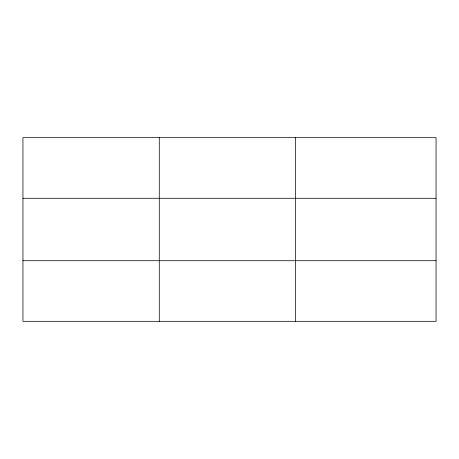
<?xml version="1.0" encoding="UTF-8"?>
<svg xmlns="http://www.w3.org/2000/svg" width="459" height="459" viewBox="0 0 459 459"><rect width="100%" height="100%" fill="white"/><g stroke="black" fill="none" stroke-linecap="round" stroke-linejoin="round"><path stroke-width="0.69" d="M159.273 321.317L159.273 137.683M295.596 321.317L295.596 137.683M436.05 198.282L436.05 137.683L22.95 137.683L22.95 321.317L436.05 321.317L436.05 198.282L22.95 198.282M22.95 260.718L436.05 260.718"/></g></svg>
